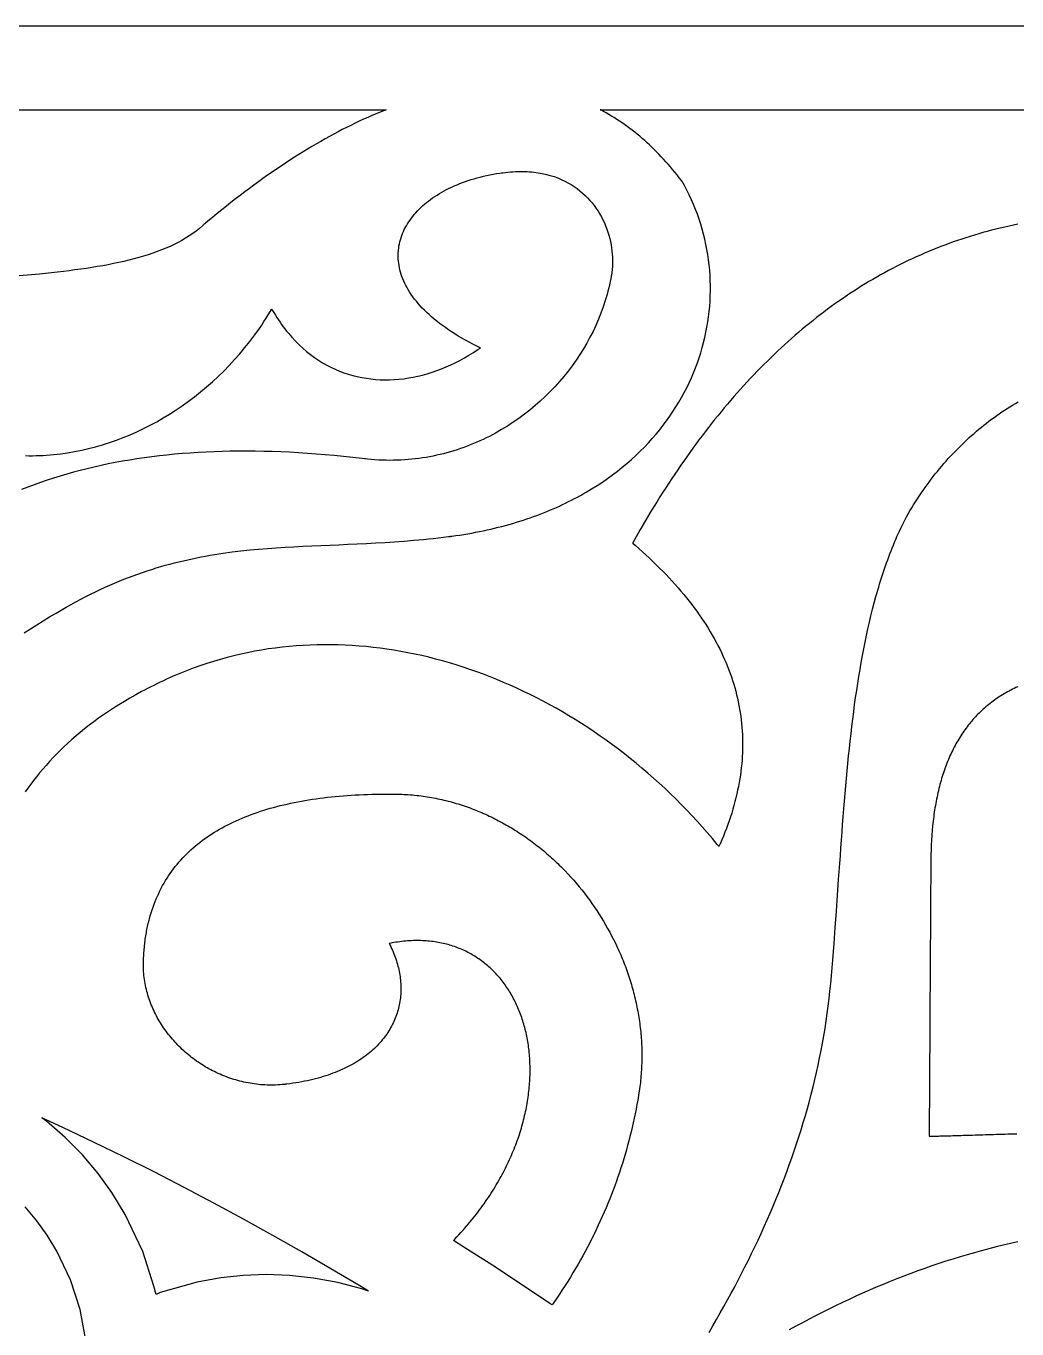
# Model space of a CAD drawing. Extents: x -275 to 275, y -935 to 935.
# Drawn here: x 39.3 to 98.5, y 742.1 to 820 of the extents above; entities that cross this region are included whole.
import ezdxf

# ---------------------------------------------------------------- set-up
doc = ezdxf.new("R2010")
doc.units = 0
doc.layers.add('LAYER_1', color=18, linetype='CONTINUOUS')
doc.layers.add('LAYER_2', color=4, linetype='CONTINUOUS')

msp = doc.modelspace()

# ---------------------------------------------------------------- linework, layer by layer
at = {"layer": 'LAYER_1'}
for points in [[(-60.812, 815), (60.812, 815)], [(60.812, 815), (60.71, 814.96), (60.463, 814.86), (60.215, 814.756), (59.966, 814.65), (59.716, 814.539), (59.465, 814.426), (59.213, 814.309), (58.96, 814.189), (58.707, 814.066), (58.452, 813.939), (58.197, 813.809), (57.941, 813.675), (57.683, 813.538), (57.425, 813.398), (57.167, 813.254), (56.907, 813.107), (56.646, 812.957), (56.385, 812.803), (56.123, 812.646), (55.86, 812.486), (55.596, 812.322), (55.331, 812.155), (55.066, 811.984), (54.8, 811.81), (54.533, 811.633), (54.265, 811.452), (53.996, 811.268), (53.727, 811.08), (53.456, 810.889), (53.185, 810.695), (52.914, 810.497), (52.641, 810.296), (52.368, 810.091), (52.094, 809.883), (51.819, 809.672), (51.543, 809.457), (51.267, 809.239), (50.99, 809.017), (50.712, 808.792), (50.434, 808.563), (50.154, 808.331), (50.015, 808.214), (49.994, 808.196), (49.972, 808.175), (49.928, 808.134), (49.838, 808.053), (49.652, 807.895), (49.458, 807.743), (49.257, 807.597), (49.049, 807.457), (48.833, 807.322), (48.61, 807.193), (48.381, 807.068), (48.144, 806.949), (47.901, 806.835), (47.651, 806.726), (47.395, 806.621), (47.133, 806.521), (46.865, 806.426), (46.591, 806.334), (46.311, 806.247), (46.026, 806.164), (45.735, 806.084), (45.439, 806.008), (45.138, 805.936), (44.832, 805.867), (44.52, 805.801), (44.205, 805.739), (43.884, 805.679), (43.56, 805.623), (43.231, 805.569), (42.898, 805.517), (42.56, 805.468), (42.22, 805.421), (41.875, 805.377), (41.527, 805.334), (41.176, 805.293), (40.821, 805.254), (40.463, 805.217), (40.103, 805.181), (39.373, 805.112), (38.634, 805.048)], [(39.191, 783.732), (39.56, 783.972), (39.934, 784.21), (40.313, 784.447), (40.697, 784.684), (41.087, 784.919), (41.387, 785.097), (41.685, 785.269), (41.982, 785.435), (42.277, 785.596), (42.57, 785.752), (42.862, 785.903), (43.152, 786.049), (43.441, 786.19), (43.728, 786.326), (44.014, 786.457), (44.298, 786.584), (44.581, 786.706), (44.863, 786.823), (45.143, 786.936), (45.423, 787.045), (45.701, 787.149), (45.978, 787.249), (46.254, 787.346), (46.529, 787.438), (46.803, 787.527), (47.075, 787.611), (47.348, 787.693), (47.619, 787.77), (47.889, 787.844), (48.159, 787.915), (48.428, 787.982), (48.696, 788.046), (48.964, 788.108), (49.23, 788.166), (49.497, 788.221), (49.763, 788.273), (50.028, 788.323), (50.293, 788.37), (50.558, 788.414), (50.822, 788.456), (51.086, 788.496), (51.613, 788.568), (52.14, 788.633), (52.666, 788.689), (53.192, 788.739), (53.719, 788.783), (54.246, 788.821), (54.774, 788.855), (55.304, 788.885), (55.835, 788.912), (56.369, 788.936), (56.905, 788.959), (57.444, 788.981), (57.985, 789.003), (58.531, 789.026), (59.08, 789.05), (59.633, 789.076), (60.191, 789.105), (60.753, 789.137), (61.321, 789.174), (61.895, 789.216), (62.474, 789.264), (62.766, 789.29), (63.059, 789.318), (63.354, 789.348), (63.651, 789.38), (63.95, 789.413), (64.25, 789.449), (64.552, 789.487), (64.628, 789.497), (64.647, 789.5), (64.652, 789.5), (64.658, 789.501), (64.674, 789.503), (64.735, 789.511), (64.978, 789.545), (65.219, 789.581), (65.458, 789.619), (65.695, 789.658), (65.93, 789.7), (66.163, 789.743), (66.395, 789.789), (66.624, 789.836), (66.851, 789.885), (67.077, 789.936), (67.3, 789.989), (67.522, 790.043), (67.741, 790.1), (67.959, 790.158), (68.174, 790.217), (68.388, 790.279), (68.6, 790.342), (68.81, 790.407), (69.017, 790.474), (69.223, 790.542), (69.427, 790.612), (69.629, 790.684), (69.829, 790.757), (70.027, 790.832), (70.224, 790.909), (70.418, 790.987), (70.61, 791.066), (70.801, 791.147), (70.989, 791.23), (71.176, 791.314), (71.36, 791.4), (71.543, 791.487), (71.724, 791.576), (71.902, 791.666), (72.079, 791.757), (72.254, 791.85), (72.427, 791.945), (72.598, 792.04), (72.767, 792.138), (72.934, 792.236), (73.1, 792.336), (73.425, 792.539), (73.742, 792.748), (74.051, 792.962), (74.353, 793.18), (74.647, 793.404), (74.933, 793.632), (75.212, 793.865), (75.483, 794.102), (75.746, 794.343), (76.002, 794.588), (76.25, 794.838), (76.491, 795.091), (76.723, 795.348), (76.949, 795.609), (77.166, 795.873), (77.376, 796.141), (77.579, 796.412), (77.774, 796.686), (77.961, 796.963), (78.141, 797.243), (78.313, 797.525), (78.477, 797.81), (78.634, 798.098), (78.784, 798.388), (78.926, 798.681), (79.06, 798.975), (79.187, 799.271), (79.306, 799.57), (79.418, 799.87), (79.522, 800.171), (79.619, 800.474), (79.709, 800.779), (79.79, 801.084), (79.865, 801.391), (79.932, 801.699), (79.991, 802.007), (80.043, 802.316), (80.088, 802.626), (80.125, 802.936), (80.154, 803.247), (80.176, 803.558), (80.191, 803.869), (80.199, 804.179), (80.199, 804.49), (80.191, 804.8), (80.176, 805.11), (80.154, 805.419), (80.124, 805.728), (80.087, 806.036), (80.043, 806.342), (79.991, 806.648), (79.932, 806.953), (79.865, 807.256), (79.792, 807.558), (79.71, 807.858), (79.622, 808.156), (79.526, 808.453), (79.423, 808.748), (79.313, 809.04), (79.195, 809.33), (79.07, 809.618), (78.937, 809.904), (78.798, 810.187), (78.651, 810.467), (78.575, 810.606), (78.555, 810.641), (78.551, 810.649), (78.549, 810.653), (78.548, 810.654), (78.544, 810.659), (78.528, 810.681), (78.464, 810.766), (78.335, 810.934), (78.205, 811.1), (78.073, 811.263), (77.941, 811.424), (77.808, 811.582), (77.673, 811.738), (77.538, 811.891), (77.401, 812.041), (77.263, 812.19), (77.125, 812.335), (76.985, 812.478), (76.844, 812.619), (76.701, 812.757), (76.558, 812.893), (76.414, 813.026), (76.269, 813.156), (76.122, 813.284), (75.975, 813.41), (75.826, 813.533), (75.677, 813.653), (75.526, 813.771), (75.375, 813.886), (75.222, 813.999), (75.068, 814.11), (74.914, 814.217), (74.758, 814.323), (74.601, 814.425), (74.443, 814.525), (74.284, 814.623), (74.125, 814.718), (73.964, 814.81), (73.802, 814.9), (73.639, 814.988), (73.615, 815)], [(73.615, 815), (140.069, 815)], [(39.262, 794.328), (39.471, 794.324), (39.681, 794.324), (39.89, 794.327), (40.1, 794.332), (40.31, 794.342), (40.52, 794.354), (40.73, 794.369), (40.94, 794.388), (41.15, 794.41), (41.36, 794.435), (41.78, 794.494), (42.2, 794.566), (42.619, 794.65), (43.037, 794.746), (43.453, 794.854), (43.868, 794.974), (44.282, 795.106), (44.693, 795.25), (45.102, 795.406), (45.508, 795.572), (45.912, 795.751), (46.312, 795.94), (46.709, 796.141), (47.102, 796.353), (47.492, 796.576), (47.877, 796.809), (48.257, 797.054), (48.633, 797.309), (49.004, 797.574), (49.369, 797.85), (49.729, 798.136), (50.083, 798.433), (50.431, 798.739), (50.772, 799.055), (51.107, 799.382), (51.435, 799.718), (51.755, 800.063), (52.069, 800.418), (52.374, 800.783), (52.671, 801.157), (52.96, 801.54), (53.241, 801.932), (53.378, 802.131), (53.512, 802.333), (53.645, 802.536), (53.775, 802.742), (53.903, 802.951), (53.966, 803.056), (53.981, 803.08), (53.992, 803.061), (54.014, 803.022), (54.104, 802.871), (54.194, 802.723), (54.287, 802.578), (54.38, 802.436), (54.476, 802.297), (54.572, 802.161), (54.671, 802.027), (54.77, 801.897), (54.871, 801.769), (54.973, 801.644), (55.077, 801.523), (55.182, 801.404), (55.395, 801.174), (55.614, 800.956), (55.837, 800.749), (56.065, 800.554), (56.298, 800.369), (56.534, 800.196), (56.775, 800.033), (57.019, 799.882), (57.267, 799.741), (57.519, 799.611), (57.774, 799.491), (58.031, 799.382), (58.292, 799.284), (58.556, 799.196), (58.822, 799.118), (59.091, 799.051), (59.361, 798.994), (59.634, 798.947), (59.908, 798.91), (60.185, 798.883), (60.462, 798.866), (60.741, 798.859), (61.021, 798.861), (61.302, 798.873), (61.583, 798.895), (61.865, 798.926), (62.148, 798.967), (62.43, 799.017), (62.713, 799.076), (62.995, 799.145), (63.277, 799.223), (63.559, 799.31), (63.839, 799.406), (64.119, 799.51), (64.397, 799.624), (64.674, 799.746), (64.95, 799.877), (65.224, 800.017), (65.496, 800.165), (65.766, 800.322), (66.034, 800.487), (66.3, 800.66), (66.431, 800.75), (66.448, 800.762), (66.45, 800.763), (66.447, 800.765), (66.439, 800.768), (66.424, 800.776), (66.363, 800.805), (66.243, 800.865), (66.007, 800.984), (65.778, 801.105), (65.555, 801.226), (65.339, 801.349), (65.13, 801.472), (64.926, 801.597), (64.73, 801.722), (64.539, 801.849), (64.355, 801.976), (64.177, 802.104), (64.006, 802.232), (63.84, 802.362), (63.681, 802.492), (63.528, 802.622), (63.38, 802.753), (63.239, 802.885), (63.104, 803.017), (62.975, 803.149), (62.851, 803.282), (62.734, 803.415), (62.622, 803.549), (62.516, 803.683), (62.416, 803.817), (62.321, 803.951), (62.232, 804.085), (62.149, 804.219), (62.071, 804.354), (61.998, 804.488), (61.931, 804.622), (61.87, 804.756), (61.814, 804.89), (61.763, 805.024), (61.717, 805.158), (61.677, 805.291), (61.642, 805.424), (61.611, 805.557), (61.587, 805.689), (61.567, 805.821), (61.552, 805.952), (61.542, 806.083), (61.537, 806.213), (61.537, 806.342), (61.542, 806.471), (61.551, 806.599), (61.566, 806.727), (61.585, 806.854), (61.609, 806.979), (61.637, 807.104), (61.67, 807.228), (61.707, 807.351), (61.749, 807.473), (61.796, 807.594), (61.847, 807.714), (61.902, 807.833), (61.962, 807.95), (62.026, 808.067), (62.094, 808.182), (62.166, 808.295), (62.243, 808.408), (62.323, 808.519), (62.408, 808.628), (62.497, 808.736), (62.589, 808.843), (62.686, 808.947), (62.787, 809.051), (62.891, 809.152), (62.999, 809.252), (63.111, 809.35), (63.227, 809.447), (63.346, 809.541), (63.47, 809.634), (63.596, 809.725), (63.726, 809.813), (63.86, 809.9), (63.997, 809.985), (64.138, 810.067), (64.282, 810.148), (64.429, 810.226), (64.58, 810.302), (64.734, 810.376), (64.891, 810.447), (65.052, 810.516), (65.215, 810.583), (65.381, 810.647), (65.551, 810.709), (65.724, 810.768), (65.899, 810.824), (66.078, 810.878), (66.259, 810.93), (66.443, 810.978), (66.63, 811.024), (66.82, 811.067), (67.012, 811.108), (67.207, 811.145), (67.405, 811.179), (67.605, 811.211), (67.706, 811.225), (67.731, 811.229), (67.753, 811.232), (67.792, 811.237), (67.946, 811.256), (68.098, 811.272), (68.249, 811.285), (68.397, 811.296), (68.544, 811.303), (68.688, 811.308), (68.831, 811.31), (68.971, 811.309), (69.11, 811.306), (69.247, 811.3), (69.382, 811.291), (69.515, 811.28), (69.646, 811.266), (69.902, 811.232), (70.151, 811.188), (70.392, 811.134), (70.626, 811.072), (70.853, 811.001), (71.071, 810.921), (71.283, 810.834), (71.487, 810.738), (71.684, 810.636), (71.873, 810.526), (72.055, 810.41), (72.23, 810.286), (72.397, 810.157), (72.558, 810.022), (72.711, 809.881), (72.857, 809.735), (72.997, 809.584), (73.129, 809.429), (73.254, 809.269), (73.372, 809.105), (73.483, 808.937), (73.587, 808.766), (73.685, 808.591), (73.775, 808.414), (73.859, 808.234), (73.936, 808.052), (74.006, 807.869), (74.07, 807.683), (74.127, 807.496), (74.177, 807.309), (74.221, 807.12), (74.258, 806.932), (74.289, 806.743), (74.313, 806.554), (74.331, 806.366), (74.342, 806.179), (74.347, 805.993), (74.345, 805.809), (74.337, 805.626), (74.323, 805.445), (74.303, 805.267), (74.277, 805.092), (74.275, 805.081), (74.274, 805.075), (74.272, 805.064), (74.263, 805.016), (74.245, 804.919), (74.208, 804.728), (74.167, 804.536), (74.122, 804.346), (74.075, 804.155), (74.024, 803.966), (73.971, 803.777), (73.914, 803.589), (73.791, 803.214), (73.656, 802.843), (73.51, 802.476), (73.351, 802.112), (73.181, 801.752), (73, 801.397), (72.808, 801.046), (72.605, 800.701), (72.392, 800.361), (72.168, 800.026), (71.934, 799.697), (71.69, 799.374), (71.437, 799.058), (71.174, 798.749), (70.901, 798.447), (70.62, 798.152), (70.33, 797.864), (70.031, 797.585), (69.723, 797.314), (69.408, 797.052), (69.084, 796.798), (68.753, 796.554), (68.414, 796.319), (68.067, 796.093), (67.714, 795.878), (67.353, 795.673), (67.17, 795.575), (66.986, 795.479), (66.8, 795.386), (66.612, 795.296), (66.423, 795.209), (66.232, 795.124), (66.04, 795.042), (65.846, 794.964), (65.651, 794.888), (65.455, 794.815), (65.256, 794.745), (65.057, 794.679), (64.856, 794.615), (64.654, 794.555), (64.451, 794.497), (64.246, 794.443), (64.04, 794.393), (63.833, 794.345), (63.624, 794.301), (63.415, 794.26), (63.204, 794.223), (62.992, 794.189), (62.779, 794.158), (62.565, 794.132), (62.35, 794.108), (62.134, 794.088), (61.917, 794.072), (61.699, 794.06), (61.48, 794.051), (61.26, 794.046), (61.04, 794.045), (60.818, 794.047), (60.596, 794.054), (60.373, 794.064), (60.149, 794.078), (59.924, 794.096), (59.699, 794.119), (59.586, 794.131), (59.558, 794.135), (59.543, 794.136), (59.535, 794.137), (59.517, 794.139), (59.377, 794.156), (58.82, 794.219), (58.267, 794.278), (57.719, 794.331), (57.176, 794.38), (56.637, 794.423), (56.104, 794.462), (55.574, 794.495), (55.05, 794.524), (54.53, 794.548), (54.014, 794.566), (53.503, 794.58), (52.997, 794.589), (52.495, 794.593), (51.997, 794.592), (51.504, 794.586), (51.016, 794.575), (50.531, 794.56), (50.052, 794.539), (49.576, 794.514), (49.105, 794.483), (48.638, 794.448), (48.175, 794.408), (47.717, 794.363), (47.263, 794.313), (46.813, 794.258), (46.367, 794.198), (45.925, 794.134), (45.488, 794.064), (45.054, 793.99), (44.625, 793.911), (44.199, 793.827), (43.778, 793.738), (43.361, 793.644), (42.947, 793.546), (42.538, 793.443), (42.132, 793.334), (41.731, 793.221), (41.333, 793.103), (40.939, 792.981), (40.549, 792.853), (40.163, 792.721), (39.78, 792.584), (39.402, 792.442), (39.027, 792.295)], [(98.575, 808.15), (98.311, 808.097), (98.047, 808.041), (97.785, 807.982), (97.524, 807.922), (97.264, 807.858), (97.005, 807.793), (96.746, 807.725), (96.489, 807.654), (96.233, 807.582), (95.977, 807.507), (95.723, 807.429), (95.47, 807.349), (95.217, 807.267), (94.966, 807.182), (94.715, 807.095), (94.466, 807.006), (94.217, 806.914), (93.97, 806.82), (93.723, 806.723), (93.477, 806.625), (93.232, 806.523), (92.989, 806.42), (92.746, 806.314), (92.504, 806.206), (92.263, 806.095), (92.023, 805.982), (91.784, 805.867), (91.546, 805.749), (91.309, 805.629), (91.073, 805.507), (90.837, 805.382), (90.603, 805.256), (90.37, 805.126), (90.138, 804.995), (89.906, 804.861), (89.676, 804.725), (89.446, 804.586), (89.217, 804.445), (88.99, 804.302), (88.763, 804.157), (88.537, 804.009), (88.312, 803.859), (88.089, 803.706), (87.866, 803.552), (87.643, 803.395), (87.422, 803.236), (87.202, 803.074), (86.983, 802.91), (86.765, 802.744), (86.547, 802.576), (86.331, 802.405), (86.115, 802.232), (85.901, 802.057), (85.687, 801.88), (85.474, 801.7), (85.262, 801.518), (85.051, 801.334), (84.841, 801.147), (84.632, 800.958), (84.424, 800.767), (84.217, 800.574), (84.01, 800.379), (83.805, 800.181), (83.601, 799.981), (83.397, 799.779), (83.194, 799.574), (82.992, 799.367), (82.792, 799.158), (82.592, 798.947), (82.393, 798.734), (82.194, 798.518), (81.997, 798.3), (81.801, 798.08), (81.605, 797.858), (81.411, 797.633), (81.217, 797.406), (81.025, 797.178), (80.833, 796.946), (80.642, 796.713), (80.452, 796.477), (80.263, 796.24), (80.074, 796), (79.887, 795.758), (79.701, 795.513), (79.515, 795.267), (79.33, 795.018), (79.146, 794.767), (78.964, 794.514), (78.782, 794.259), (78.6, 794.001), (78.42, 793.741), (78.241, 793.48), (78.062, 793.216), (77.885, 792.95), (77.708, 792.681), (77.532, 792.411), (77.357, 792.138), (77.183, 791.863), (77.01, 791.586), (76.666, 791.026), (76.326, 790.457), (75.989, 789.88), (75.656, 789.294), (75.573, 789.146), (75.552, 789.109), (75.547, 789.1), (75.546, 789.096), (75.548, 789.095), (75.555, 789.089), (75.583, 789.065), (75.695, 788.968), (75.916, 788.776), (76.133, 788.582), (76.347, 788.389), (76.556, 788.195), (76.762, 788), (76.964, 787.805), (77.162, 787.609), (77.356, 787.413), (77.546, 787.217), (77.733, 787.02), (77.915, 786.822), (78.094, 786.624), (78.268, 786.426), (78.439, 786.227), (78.606, 786.027), (78.769, 785.827), (78.929, 785.627), (79.084, 785.426), (79.235, 785.225), (79.383, 785.023), (79.527, 784.821), (79.667, 784.618), (79.803, 784.415), (79.935, 784.211), (80.063, 784.007), (80.187, 783.803), (80.308, 783.598), (80.425, 783.392), (80.537, 783.186), (80.646, 782.979), (80.751, 782.772), (80.852, 782.565), (80.95, 782.357), (81.043, 782.149), (81.133, 781.94), (81.218, 781.73), (81.3, 781.521), (81.378, 781.31), (81.452, 781.1), (81.522, 780.888), (81.588, 780.677), (81.651, 780.464), (81.709, 780.252), (81.764, 780.039), (81.815, 779.825), (81.862, 779.611), (81.905, 779.396), (81.944, 779.181), (81.979, 778.966), (82.011, 778.75), (82.038, 778.533), (82.062, 778.316), (82.082, 778.099), (82.098, 777.881), (82.11, 777.663), (82.118, 777.444), (82.122, 777.224), (82.123, 777.005), (82.12, 776.784), (82.112, 776.564), (82.101, 776.342), (82.086, 776.121), (82.067, 775.899), (82.044, 775.676), (82.018, 775.453), (81.987, 775.229), (81.953, 775.005), (81.915, 774.781), (81.872, 774.556), (81.826, 774.33), (81.777, 774.104), (81.723, 773.878), (81.665, 773.651), (81.604, 773.423), (81.538, 773.195), (81.469, 772.967), (81.396, 772.738), (81.319, 772.509), (81.238, 772.279), (81.153, 772.049), (81.065, 771.818), (80.972, 771.587), (80.876, 771.355), (80.776, 771.123), (80.724, 771.007), (80.711, 770.978), (80.708, 770.971), (80.707, 770.969), (80.705, 770.97), (80.701, 770.976), (80.682, 770.998), (80.609, 771.088), (80.313, 771.444), (80.012, 771.795), (79.707, 772.142), (79.399, 772.485), (79.086, 772.823), (78.77, 773.156), (78.45, 773.485), (78.126, 773.809), (77.798, 774.128), (77.467, 774.442), (77.132, 774.752), (76.794, 775.056), (76.453, 775.356), (76.108, 775.65), (75.76, 775.94), (75.409, 776.225), (75.055, 776.504), (74.698, 776.778), (74.338, 777.047), (73.975, 777.311), (73.609, 777.569), (73.241, 777.822), (72.87, 778.07), (72.496, 778.312), (72.12, 778.549), (71.742, 778.78), (71.361, 779.005), (70.978, 779.225), (70.592, 779.44), (70.205, 779.648), (69.815, 779.851), (69.424, 780.048), (69.03, 780.239), (68.635, 780.424), (68.238, 780.603), (67.839, 780.776), (67.438, 780.944), (67.036, 781.105), (66.633, 781.26), (66.228, 781.408), (65.822, 781.551), (65.414, 781.687), (65.005, 781.817), (64.595, 781.941), (64.184, 782.058), (63.772, 782.169), (63.36, 782.273), (62.946, 782.371), (62.531, 782.462), (62.116, 782.546), (61.7, 782.624), (61.284, 782.695), (60.867, 782.759), (60.45, 782.816), (60.032, 782.867), (59.614, 782.911), (59.196, 782.947), (58.778, 782.977), (58.36, 783), (57.941, 783.015), (57.523, 783.024), (57.105, 783.025), (56.687, 783.019), (56.27, 783.005), (55.853, 782.985), (55.436, 782.957), (55.02, 782.921), (54.604, 782.878), (54.189, 782.828), (53.775, 782.77), (53.362, 782.705), (52.949, 782.631), (52.538, 782.55), (52.127, 782.462), (51.718, 782.365), (51.309, 782.261), (50.902, 782.149), (50.496, 782.029), (50.092, 781.901), (49.689, 781.765), (49.288, 781.621), (48.888, 781.469), (48.49, 781.309), (48.093, 781.14), (47.699, 780.963), (47.503, 780.873), (47.31, 780.781), (47.119, 780.689), (46.931, 780.596), (46.744, 780.503), (46.561, 780.409), (46.379, 780.315), (46.2, 780.22), (45.848, 780.028), (45.505, 779.834), (45.172, 779.637), (44.846, 779.439), (44.529, 779.239), (44.221, 779.036), (43.921, 778.832), (43.628, 778.626), (43.344, 778.418), (43.067, 778.208), (42.798, 777.997), (42.537, 777.785), (42.282, 777.571), (42.035, 777.355), (41.795, 777.138), (41.562, 776.92), (41.335, 776.701), (41.115, 776.48), (40.901, 776.259), (40.694, 776.036), (40.493, 775.813), (40.297, 775.589), (40.108, 775.364), (39.924, 775.138), (39.746, 774.912), (39.573, 774.685), (39.405, 774.458), (39.242, 774.231)], [(80.114, 741.928), (80.341, 742.315), (80.566, 742.702), (80.788, 743.091), (81.008, 743.481), (81.224, 743.872), (81.438, 744.264), (81.649, 744.657), (81.858, 745.051), (82.063, 745.447), (82.265, 745.844), (82.465, 746.241), (82.661, 746.641), (82.854, 747.041), (83.044, 747.443), (83.231, 747.845), (83.415, 748.249), (83.595, 748.655), (83.772, 749.061), (83.946, 749.469), (84.116, 749.878), (84.283, 750.288), (84.446, 750.7), (84.605, 751.113), (84.761, 751.527), (84.914, 751.943), (85.062, 752.359), (85.207, 752.778), (85.348, 753.197), (85.485, 753.618), (85.618, 754.04), (85.748, 754.463), (85.873, 754.888), (85.994, 755.314), (86.111, 755.742), (86.224, 756.171), (86.333, 756.601), (86.438, 757.033), (86.538, 757.466), (86.634, 757.901), (86.726, 758.337), (86.813, 758.774), (86.896, 759.213), (86.974, 759.653), (87.047, 760.095), (87.116, 760.538), (87.181, 760.983), (87.24, 761.429), (87.295, 761.877), (87.345, 762.326), (87.391, 762.776), (87.431, 763.228), (87.51, 764.199), (87.585, 765.166), (87.657, 766.131), (87.727, 767.091), (87.795, 768.048), (87.862, 768.999), (87.895, 769.473), (87.929, 769.946), (87.963, 770.417), (87.997, 770.886), (88.031, 771.354), (88.066, 771.821), (88.101, 772.285), (88.137, 772.748), (88.174, 773.21), (88.211, 773.669), (88.25, 774.126), (88.289, 774.582), (88.33, 775.035), (88.372, 775.486), (88.415, 775.936), (88.46, 776.383), (88.506, 776.827), (88.554, 777.27), (88.603, 777.709), (88.654, 778.147), (88.707, 778.582), (88.762, 779.014), (88.819, 779.444), (88.879, 779.871), (88.94, 780.295), (89.004, 780.716), (89.071, 781.135), (89.14, 781.55), (89.211, 781.963), (89.286, 782.372), (89.363, 782.778), (89.443, 783.181), (89.526, 783.581), (89.613, 783.978), (89.702, 784.371), (89.795, 784.76), (89.891, 785.146), (89.991, 785.529), (90.094, 785.908), (90.147, 786.096), (90.201, 786.283), (90.256, 786.47), (90.312, 786.655), (90.369, 786.839), (90.427, 787.023), (90.486, 787.205), (90.546, 787.386), (90.607, 787.567), (90.669, 787.746), (90.732, 787.925), (90.796, 788.102), (90.861, 788.279), (90.927, 788.454), (90.994, 788.628), (91.063, 788.802), (91.132, 788.974), (91.203, 789.145), (91.275, 789.316), (91.348, 789.485), (91.422, 789.653), (91.497, 789.82), (91.574, 789.986), (91.651, 790.15), (91.73, 790.314), (91.81, 790.477), (91.914, 790.661), (92.019, 790.844), (92.125, 791.026), (92.233, 791.206), (92.342, 791.384), (92.453, 791.56), (92.566, 791.735), (92.679, 791.908), (92.795, 792.079), (92.911, 792.249), (93.029, 792.416), (93.148, 792.583), (93.269, 792.747), (93.391, 792.91), (93.515, 793.07), (93.64, 793.23), (93.766, 793.387), (93.893, 793.542), (94.022, 793.696), (94.152, 793.848), (94.283, 793.998), (94.415, 794.147), (94.549, 794.293), (94.684, 794.438), (94.82, 794.581), (94.958, 794.722), (95.096, 794.861), (95.236, 794.999), (95.377, 795.134), (95.519, 795.268), (95.663, 795.4), (95.807, 795.53), (95.953, 795.657), (96.099, 795.784), (96.247, 795.908), (96.396, 796.03), (96.546, 796.15), (96.696, 796.269), (96.848, 796.385), (97.001, 796.5), (97.155, 796.612), (97.31, 796.723), (97.466, 796.831), (97.623, 796.938), (97.781, 797.043), (97.94, 797.145), (98.1, 797.246), (98.261, 797.345), (98.423, 797.441), (98.585, 797.536)], [(98.568, 780.513), (98.462, 780.464), (98.356, 780.414), (98.252, 780.362), (98.15, 780.31), (98.048, 780.256), (97.948, 780.201), (97.849, 780.145), (97.751, 780.088), (97.654, 780.03), (97.558, 779.97), (97.464, 779.91), (97.37, 779.848), (97.278, 779.785), (97.187, 779.721), (97.098, 779.656), (97.009, 779.59), (96.922, 779.522), (96.835, 779.454), (96.75, 779.384), (96.666, 779.314), (96.583, 779.242), (96.501, 779.169), (96.421, 779.095), (96.341, 779.02), (96.263, 778.943), (96.186, 778.866), (96.11, 778.787), (96.035, 778.708), (95.961, 778.627), (95.888, 778.546), (95.816, 778.463), (95.746, 778.379), (95.676, 778.294), (95.608, 778.208), (95.541, 778.121), (95.475, 778.033), (95.41, 777.944), (95.346, 777.853), (95.283, 777.762), (95.221, 777.67), (95.16, 777.576), (95.101, 777.482), (95.042, 777.386), (94.985, 777.29), (94.928, 777.192), (94.873, 777.094), (94.819, 776.994), (94.765, 776.893), (94.713, 776.792), (94.662, 776.689), (94.612, 776.585), (94.563, 776.48), (94.515, 776.375), (94.468, 776.268), (94.422, 776.16), (94.377, 776.051), (94.333, 775.942), (94.29, 775.831), (94.248, 775.719), (94.208, 775.606), (94.168, 775.493), (94.129, 775.378), (94.091, 775.262), (94.054, 775.146), (94.019, 775.028), (93.984, 774.909), (93.95, 774.79), (93.917, 774.669), (93.886, 774.548), (93.855, 774.425), (93.825, 774.302), (93.796, 774.177), (93.768, 774.052), (93.741, 773.926), (93.715, 773.798), (93.69, 773.67), (93.666, 773.541), (93.643, 773.411), (93.621, 773.28), (93.6, 773.148), (93.58, 773.015), (93.561, 772.882), (93.543, 772.747), (93.525, 772.611), (93.509, 772.475), (93.493, 772.337), (93.479, 772.199), (93.452, 771.92), (93.43, 771.637), (93.411, 771.35), (93.396, 771.06), (93.384, 770.767), (93.376, 770.47), (93.371, 770.169), (93.371, 770.169), (93.371, 770.166), (93.371, 770.163), (93.371, 770.157), (93.371, 770.151), (93.371, 770.143), (93.371, 770.133), (93.371, 770.122), (93.371, 770.11), (93.371, 770.096), (93.371, 770.08), (93.371, 770.064), (93.371, 770.046), (93.371, 770.026), (93.37, 770.006), (93.37, 769.984), (93.37, 769.96), (93.37, 769.936), (93.37, 769.883), (93.369, 769.824), (93.369, 769.761), (93.369, 769.693), (93.368, 769.62), (93.368, 769.542), (93.367, 769.459), (93.367, 769.372), (93.366, 769.281), (93.366, 769.185), (93.365, 769.085), (93.364, 768.981), (93.364, 768.873), (93.363, 768.761), (93.362, 768.644), (93.362, 768.525), (93.361, 768.401), (93.36, 768.274), (93.359, 768.143), (93.358, 768.009), (93.358, 767.872), (93.357, 767.731), (93.356, 767.587), (93.355, 767.441), (93.354, 767.291), (93.353, 767.139), (93.352, 766.983), (93.351, 766.825), (93.35, 766.665), (93.349, 766.502), (93.348, 766.337), (93.347, 766.169), (93.346, 766), (93.345, 765.828), (93.344, 765.654), (93.343, 765.478), (93.342, 765.301), (93.341, 765.122), (93.34, 764.941), (93.339, 764.759), (93.338, 764.575), (93.336, 764.204), (93.333, 763.828), (93.331, 763.448), (93.329, 763.066), (93.326, 762.681), (93.322, 761.907), (93.317, 761.134), (93.315, 760.749), (93.313, 760.366), (93.31, 759.987), (93.308, 759.611), (93.306, 759.24), (93.305, 759.056), (93.304, 758.874), (93.303, 758.693), (93.301, 758.514), (93.3, 758.336), (93.299, 758.161), (93.298, 757.987), (93.297, 757.815), (93.296, 757.645), (93.295, 757.478), (93.294, 757.313), (93.293, 757.15), (93.292, 756.989), (93.291, 756.831), (93.29, 756.676), (93.29, 756.524), (93.289, 756.374), (93.288, 756.227), (93.287, 756.083), (93.286, 755.943), (93.285, 755.806), (93.284, 755.671), (93.284, 755.541), (93.283, 755.414), (93.282, 755.29), (93.281, 755.17), (93.281, 755.054), (93.28, 754.942), (93.279, 754.834), (93.279, 754.729), (93.278, 754.629), (93.278, 754.534), (93.277, 754.442), (93.277, 754.355), (93.276, 754.273), (93.276, 754.195), (93.275, 754.122), (93.275, 754.054), (93.274, 753.99), (93.274, 753.932), (93.274, 753.879), (93.274, 753.854), (93.273, 753.831), (93.273, 753.809), (93.273, 753.788), (93.273, 753.769), (93.273, 753.751), (93.273, 753.734), (93.273, 753.719), (93.273, 753.705), (93.273, 753.693), (93.272, 753.682), (93.272, 753.672), (93.272, 753.664), (93.272, 753.657), (93.272, 753.652), (93.272, 753.648), (93.272, 753.646), (93.272, 753.645), (93.273, 753.645), (93.275, 753.645), (93.279, 753.646), (93.284, 753.646), (93.291, 753.646), (93.299, 753.646), (93.309, 753.646), (93.32, 753.647), (93.332, 753.647), (93.346, 753.647), (93.362, 753.648), (93.378, 753.648), (93.396, 753.649), (93.416, 753.65), (93.436, 753.65), (93.459, 753.651), (93.482, 753.651), (93.507, 753.652), (93.56, 753.654), (93.619, 753.655), (93.682, 753.657), (93.751, 753.659), (93.824, 753.661), (93.902, 753.664), (93.985, 753.666), (94.073, 753.669), (94.164, 753.671), (94.26, 753.674), (94.361, 753.677), (94.465, 753.68), (94.574, 753.683), (94.687, 753.687), (94.803, 753.69), (94.924, 753.694), (95.048, 753.697), (95.176, 753.701), (95.307, 753.705), (95.441, 753.709), (95.579, 753.713), (95.72, 753.717), (95.865, 753.721), (96.012, 753.726), (96.162, 753.73), (96.315, 753.734), (96.471, 753.739), (96.63, 753.744), (96.791, 753.748), (96.955, 753.753), (97.12, 753.758), (97.289, 753.763), (97.459, 753.768), (97.632, 753.773), (97.806, 753.778), (97.982, 753.783), (98.161, 753.788), (98.34, 753.794), (98.522, 753.799)], [(59.764, 744.381), (59.362, 744.52), (57.921, 744.901), (56.48, 745.17), (55.05, 745.327), (53.643, 745.376), (52.271, 745.324), (50.944, 745.179), (49.529, 744.925), (47.318, 744.304), (47.066, 744.2), (46.939, 744.687), (46.275, 746.764), (45.225, 748.978), (44.421, 750.285), (43.596, 751.428), (42.665, 752.528), (41.634, 753.574), (40.508, 754.553), (40.233, 754.758)], [(59.764, 744.381), (59.239, 744.701), (57.519, 745.725), (55.786, 746.733), (54.042, 747.723), (52.285, 748.697), (50.517, 749.653), (48.737, 750.592), (46.945, 751.513), (45.142, 752.417), (43.327, 753.303), (41.502, 754.171), (40.233, 754.758)], [(98.574, 747.337), (98.137, 747.24), (97.701, 747.139), (97.267, 747.033), (96.835, 746.923), (96.404, 746.809), (95.974, 746.69), (95.546, 746.568), (95.119, 746.441), (94.694, 746.31), (94.27, 746.176), (93.848, 746.037), (93.427, 745.895), (93.008, 745.748), (92.59, 745.598), (92.174, 745.444), (91.759, 745.286), (91.345, 745.125), (90.933, 744.96), (90.522, 744.792), (90.112, 744.619), (89.704, 744.444), (89.297, 744.265), (88.892, 744.083), (88.488, 743.897), (88.085, 743.708), (87.684, 743.516), (87.284, 743.32), (86.885, 743.122), (86.487, 742.92), (86.091, 742.715), (85.696, 742.507), (85.303, 742.297), (84.91, 742.083)]]:
    msp.add_lwpolyline(points, dxfattribs=at)
msp.add_lwpolyline([(61.232, 774.099), (61.362, 774.098), (61.492, 774.096), (61.621, 774.092), (61.75, 774.088), (61.879, 774.082), (62.008, 774.074), (62.137, 774.066), (62.265, 774.056), (62.392, 774.045), (62.52, 774.033), (62.647, 774.02), (62.774, 774.005), (62.901, 773.989), (63.027, 773.972), (63.153, 773.954), (63.278, 773.935), (63.404, 773.914), (63.528, 773.893), (63.653, 773.87), (63.777, 773.846), (63.901, 773.82), (64.025, 773.794), (64.148, 773.767), (64.271, 773.738), (64.393, 773.708), (64.515, 773.678), (64.637, 773.646), (64.758, 773.613), (64.879, 773.579), (64.999, 773.543), (65.12, 773.507), (65.239, 773.47), (65.359, 773.431), (65.477, 773.392), (65.596, 773.351), (65.714, 773.31), (65.832, 773.267), (65.949, 773.223), (66.065, 773.179), (66.182, 773.133), (66.298, 773.086), (66.413, 773.038), (66.528, 772.989), (66.643, 772.94), (66.757, 772.889), (66.87, 772.837), (66.983, 772.784), (67.096, 772.731), (67.208, 772.676), (67.32, 772.62), (67.431, 772.564), (67.542, 772.506), (67.652, 772.448), (67.762, 772.388), (67.871, 772.328), (67.98, 772.267), (68.088, 772.204), (68.196, 772.141), (68.303, 772.077), (68.409, 772.012), (68.516, 771.947), (68.621, 771.88), (68.726, 771.812), (68.831, 771.744), (68.935, 771.675), (69.038, 771.605), (69.141, 771.534), (69.243, 771.462), (69.345, 771.389), (69.446, 771.316), (69.546, 771.241), (69.646, 771.166), (69.746, 771.09), (69.844, 771.013), (69.943, 770.936), (70.04, 770.857), (70.137, 770.778), (70.234, 770.698), (70.329, 770.618), (70.424, 770.536), (70.519, 770.454), (70.613, 770.371), (70.706, 770.287), (70.799, 770.203), (70.891, 770.118), (70.982, 770.032), (71.073, 769.945), (71.163, 769.858), (71.252, 769.77), (71.341, 769.681), (71.516, 769.502), (71.689, 769.319), (71.859, 769.134), (72.026, 768.947), (72.191, 768.757), (72.352, 768.564), (72.511, 768.369), (72.667, 768.171), (72.82, 767.971), (72.969, 767.769), (73.116, 767.565), (73.26, 767.358), (73.401, 767.149), (73.538, 766.938), (73.673, 766.725), (73.804, 766.51), (73.932, 766.293), (74.056, 766.074), (74.178, 765.854), (74.296, 765.631), (74.41, 765.407), (74.521, 765.181), (74.629, 764.954), (74.733, 764.724), (74.834, 764.494), (74.883, 764.378), (74.931, 764.262), (74.978, 764.145), (75.025, 764.028), (75.07, 763.911), (75.115, 763.793), (75.158, 763.675), (75.201, 763.557), (75.243, 763.438), (75.283, 763.319), (75.323, 763.2), (75.362, 763.081), (75.4, 762.961), (75.437, 762.841), (75.473, 762.72), (75.509, 762.6), (75.543, 762.479), (75.576, 762.358), (75.608, 762.236), (75.639, 762.115), (75.67, 761.993), (75.699, 761.87), (75.727, 761.748), (75.754, 761.625), (75.781, 761.503), (75.806, 761.38), (75.83, 761.256), (75.854, 761.133), (75.876, 761.009), (75.897, 760.886), (75.917, 760.762), (75.937, 760.638), (75.955, 760.513), (75.972, 760.389), (75.988, 760.264), (76.003, 760.139), (76.017, 760.015), (76.03, 759.89), (76.042, 759.764), (76.052, 759.639), (76.062, 759.514), (76.071, 759.388), (76.078, 759.263), (76.085, 759.137), (76.09, 759.011), (76.095, 758.886), (76.098, 758.76), (76.1, 758.634), (76.101, 758.508), (76.101, 758.382), (76.1, 758.256), (76.097, 758.13), (76.094, 758.003), (76.089, 757.877), (76.083, 757.751), (76.077, 757.625), (76.069, 757.499), (76.059, 757.372), (76.049, 757.246), (76.038, 757.12), (76.025, 756.994), (76.011, 756.868), (75.996, 756.741), (75.98, 756.615), (75.963, 756.489), (75.954, 756.426), (75.951, 756.41), (75.949, 756.393), (75.943, 756.359), (75.899, 756.084), (75.853, 755.811), (75.804, 755.537), (75.752, 755.264), (75.698, 754.992), (75.641, 754.72), (75.582, 754.448), (75.52, 754.177), (75.456, 753.906), (75.389, 753.636), (75.32, 753.366), (75.248, 753.096), (75.173, 752.827), (75.096, 752.559), (75.016, 752.291), (74.934, 752.023), (74.849, 751.756), (74.761, 751.489), (74.67, 751.223), (74.577, 750.957), (74.482, 750.692), (74.383, 750.427), (74.282, 750.163), (74.178, 749.899), (74.071, 749.635), (73.962, 749.372), (73.85, 749.11), (73.735, 748.848), (73.617, 748.586), (73.497, 748.325), (73.373, 748.064), (73.247, 747.804), (73.118, 747.545), (72.987, 747.286), (72.852, 747.027), (72.715, 746.769), (72.574, 746.511), (72.431, 746.254), (72.285, 745.997), (72.136, 745.741), (71.984, 745.485), (71.829, 745.23), (71.671, 744.976), (71.511, 744.721), (71.347, 744.468), (71.18, 744.215), (71.011, 743.962), (70.838, 743.71), (70.74, 743.569), (70.604, 743.661), (68.901, 744.798), (67.185, 745.918), (65.456, 747.021), (64.833, 747.41), (64.926, 747.507), (65.044, 747.632), (65.161, 747.759), (65.278, 747.887), (65.395, 748.017), (65.453, 748.083), (65.467, 748.099), (65.481, 748.114), (65.507, 748.144), (65.613, 748.266), (65.716, 748.387), (65.819, 748.509), (65.92, 748.631), (66.019, 748.754), (66.116, 748.877), (66.213, 749), (66.307, 749.123), (66.4, 749.247), (66.492, 749.37), (66.582, 749.494), (66.671, 749.618), (66.758, 749.743), (66.844, 749.867), (66.928, 749.992), (67.011, 750.117), (67.092, 750.242), (67.171, 750.367), (67.25, 750.492), (67.326, 750.617), (67.402, 750.743), (67.476, 750.868), (67.548, 750.994), (67.619, 751.12), (67.689, 751.246), (67.757, 751.371), (67.823, 751.497), (67.889, 751.623), (67.952, 751.749), (68.015, 751.875), (68.076, 752.001), (68.135, 752.127), (68.193, 752.253), (68.25, 752.379), (68.305, 752.505), (68.359, 752.631), (68.412, 752.757), (68.463, 752.883), (68.513, 753.009), (68.561, 753.134), (68.608, 753.26), (68.654, 753.385), (68.698, 753.511), (68.741, 753.636), (68.782, 753.761), (68.823, 753.886), (68.862, 754.011), (68.899, 754.135), (68.935, 754.26), (68.97, 754.384), (69.003, 754.508), (69.036, 754.632), (69.066, 754.756), (69.096, 754.88), (69.124, 755.003), (69.151, 755.126), (69.177, 755.249), (69.201, 755.371), (69.224, 755.493), (69.246, 755.615), (69.266, 755.737), (69.285, 755.858), (69.303, 755.979), (69.32, 756.1), (69.335, 756.221), (69.349, 756.341), (69.362, 756.46), (69.373, 756.58), (69.383, 756.699), (69.392, 756.817), (69.4, 756.936), (69.407, 757.053), (69.412, 757.171), (69.416, 757.288), (69.419, 757.404), (69.42, 757.52), (69.421, 757.636), (69.42, 757.751), (69.418, 757.866), (69.414, 757.98), (69.41, 758.094), (69.404, 758.207), (69.397, 758.32), (69.389, 758.432), (69.38, 758.544), (69.37, 758.655), (69.358, 758.766), (69.345, 758.876), (69.331, 758.985), (69.316, 759.094), (69.3, 759.203), (69.282, 759.31), (69.264, 759.418), (69.244, 759.524), (69.223, 759.63), (69.201, 759.735), (69.178, 759.84), (69.154, 759.944), (69.128, 760.047), (69.102, 760.149), (69.074, 760.251), (69.045, 760.352), (69.015, 760.453), (68.984, 760.553), (68.952, 760.652), (68.919, 760.75), (68.885, 760.848), (68.85, 760.944), (68.813, 761.04), (68.776, 761.136), (68.737, 761.23), (68.697, 761.324), (68.657, 761.416), (68.615, 761.508), (68.572, 761.6), (68.528, 761.69), (68.483, 761.779), (68.437, 761.868), (68.39, 761.956), (68.342, 762.043), (68.293, 762.129), (68.243, 762.214), (68.192, 762.298), (68.14, 762.381), (68.086, 762.463), (68.032, 762.545), (67.977, 762.625), (67.921, 762.705), (67.864, 762.783), (67.806, 762.861), (67.746, 762.937), (67.686, 763.013), (67.625, 763.087), (67.563, 763.161), (67.5, 763.233), (67.436, 763.305), (67.371, 763.375), (67.305, 763.445), (67.238, 763.513), (67.17, 763.58), (67.101, 763.646), (67.031, 763.711), (66.961, 763.775), (66.889, 763.838), (66.817, 763.899), (66.743, 763.96), (66.669, 764.019), (66.593, 764.077), (66.517, 764.134), (66.44, 764.19), (66.362, 764.245), (66.283, 764.298), (66.203, 764.35), (66.122, 764.402), (66.041, 764.451), (65.958, 764.5), (65.875, 764.547), (65.791, 764.593), (65.706, 764.638), (65.62, 764.681), (65.533, 764.724), (65.445, 764.765), (65.357, 764.804), (65.267, 764.842), (65.177, 764.879), (65.086, 764.915), (64.994, 764.949), (64.901, 764.982), (64.808, 765.014), (64.713, 765.044), (64.618, 765.073), (64.522, 765.1), (64.425, 765.126), (64.328, 765.15), (64.229, 765.173), (64.13, 765.195), (64.03, 765.215), (63.93, 765.234), (63.828, 765.251), (63.726, 765.267), (63.622, 765.281), (63.519, 765.294), (63.414, 765.306), (63.309, 765.315), (63.202, 765.324), (63.095, 765.33), (62.988, 765.335), (62.879, 765.339), (62.77, 765.341), (62.66, 765.342), (62.55, 765.34), (62.438, 765.338), (62.326, 765.333), (62.214, 765.327), (62.1, 765.32), (61.986, 765.311), (61.871, 765.3), (61.755, 765.287), (61.639, 765.273), (61.522, 765.257), (61.404, 765.239), (61.286, 765.22), (61.167, 765.199), (61.047, 765.177), (61.017, 765.171), (61.002, 765.168), (61, 765.167), (60.999, 765.167), (61, 765.165), (61.002, 765.162), (61.015, 765.136), (61.042, 765.084), (61.094, 764.98), (61.143, 764.875), (61.191, 764.771), (61.236, 764.666), (61.28, 764.56), (61.321, 764.455), (61.36, 764.349), (61.397, 764.243), (61.432, 764.137), (61.464, 764.031), (61.495, 763.925), (61.523, 763.819), (61.55, 763.713), (61.574, 763.606), (61.596, 763.5), (61.616, 763.393), (61.634, 763.287), (61.649, 763.181), (61.663, 763.075), (61.674, 762.968), (61.683, 762.862), (61.69, 762.757), (61.694, 762.651), (61.697, 762.545), (61.697, 762.44), (61.695, 762.335), (61.691, 762.23), (61.685, 762.126), (61.676, 762.021), (61.665, 761.917), (61.652, 761.814), (61.637, 761.711), (61.62, 761.608), (61.6, 761.505), (61.578, 761.403), (61.554, 761.302), (61.527, 761.201), (61.498, 761.1), (61.467, 761), (61.434, 760.901), (61.398, 760.802), (61.36, 760.704), (61.32, 760.606), (61.278, 760.509), (61.233, 760.413), (61.186, 760.317), (61.136, 760.222), (61.085, 760.128), (61.03, 760.034), (60.974, 759.942), (60.915, 759.85), (60.854, 759.758), (60.791, 759.668), (60.725, 759.579), (60.657, 759.49), (60.586, 759.403), (60.514, 759.316), (60.438, 759.23), (60.361, 759.145), (60.281, 759.062), (60.198, 758.979), (60.114, 758.897), (60.027, 758.817), (59.937, 758.737), (59.845, 758.659), (59.751, 758.581), (59.654, 758.505), (59.555, 758.43), (59.453, 758.356), (59.349, 758.284), (59.242, 758.213), (59.133, 758.143), (59.022, 758.074), (58.908, 758.006), (58.792, 757.94), (58.673, 757.876), (58.552, 757.812), (58.428, 757.75), (58.302, 757.69), (58.173, 757.631), (58.042, 757.573), (57.908, 757.517), (57.772, 757.463), (57.634, 757.41), (57.492, 757.358), (57.349, 757.308), (57.203, 757.26), (57.054, 757.213), (56.902, 757.168), (56.749, 757.125), (56.592, 757.083), (56.433, 757.043), (56.272, 757.005), (56.108, 756.969), (55.941, 756.934), (55.772, 756.901), (55.601, 756.87), (55.426, 756.841), (55.249, 756.814), (55.07, 756.789), (54.888, 756.765), (54.796, 756.754), (54.784, 756.753), (54.779, 756.752), (54.774, 756.752), (54.758, 756.75), (54.726, 756.746), (54.596, 756.733), (54.467, 756.723), (54.337, 756.715), (54.208, 756.709), (54.079, 756.705), (53.951, 756.704), (53.823, 756.705), (53.695, 756.708), (53.567, 756.714), (53.44, 756.722), (53.313, 756.731), (53.187, 756.743), (53.061, 756.757), (52.935, 756.774), (52.81, 756.792), (52.685, 756.812), (52.561, 756.835), (52.438, 756.859), (52.315, 756.886), (52.193, 756.914), (52.071, 756.945), (51.95, 756.977), (51.829, 757.011), (51.709, 757.047), (51.59, 757.086), (51.472, 757.126), (51.354, 757.167), (51.237, 757.211), (51.121, 757.257), (51.006, 757.304), (50.892, 757.353), (50.778, 757.404), (50.665, 757.456), (50.553, 757.511), (50.443, 757.566), (50.333, 757.624), (50.224, 757.683), (50.116, 757.744), (50.009, 757.807), (49.903, 757.871), (49.798, 757.936), (49.694, 758.004), (49.592, 758.072), (49.49, 758.143), (49.39, 758.214), (49.291, 758.288), (49.193, 758.362), (49.096, 758.438), (49, 758.516), (48.906, 758.595), (48.813, 758.675), (48.721, 758.757), (48.631, 758.84), (48.542, 758.924), (48.455, 759.009), (48.368, 759.096), (48.284, 759.184), (48.2, 759.274), (48.118, 759.364), (48.038, 759.456), (47.959, 759.549), (47.882, 759.643), (47.806, 759.738), (47.732, 759.834), (47.66, 759.932), (47.589, 760.03), (47.519, 760.13), (47.452, 760.23), (47.386, 760.332), (47.322, 760.434), (47.259, 760.538), (47.199, 760.642), (47.14, 760.747), (47.083, 760.854), (47.027, 760.961), (46.974, 761.069), (46.923, 761.178), (46.873, 761.288), (46.825, 761.398), (46.78, 761.509), (46.736, 761.621), (46.694, 761.734), (46.654, 761.848), (46.616, 761.962), (46.581, 762.077), (46.547, 762.193), (46.516, 762.309), (46.486, 762.426), (46.459, 762.544), (46.434, 762.662), (46.411, 762.78), (46.391, 762.9), (46.372, 763.019), (46.356, 763.14), (46.342, 763.26), (46.331, 763.382), (46.322, 763.503), (46.315, 763.626), (46.311, 763.748), (46.308, 763.871), (46.309, 763.994), (46.312, 764.118), (46.315, 764.223), (46.32, 764.327), (46.326, 764.431), (46.332, 764.534), (46.339, 764.636), (46.347, 764.738), (46.355, 764.839), (46.365, 764.939), (46.375, 765.039), (46.386, 765.139), (46.398, 765.238), (46.411, 765.336), (46.424, 765.433), (46.438, 765.53), (46.453, 765.627), (46.469, 765.722), (46.486, 765.817), (46.503, 765.912), (46.521, 766.006), (46.54, 766.099), (46.56, 766.192), (46.58, 766.284), (46.602, 766.376), (46.624, 766.467), (46.646, 766.557), (46.67, 766.647), (46.719, 766.825), (46.772, 767), (46.827, 767.174), (46.886, 767.344), (46.947, 767.513), (47.011, 767.679), (47.079, 767.843), (47.149, 768.004), (47.222, 768.164), (47.299, 768.321), (47.378, 768.475), (47.46, 768.628), (47.544, 768.778), (47.632, 768.926), (47.723, 769.071), (47.816, 769.215), (47.912, 769.356), (48.011, 769.495), (48.113, 769.631), (48.217, 769.766), (48.324, 769.898), (48.434, 770.028), (48.547, 770.156), (48.662, 770.282), (48.781, 770.405), (48.901, 770.526), (49.025, 770.645), (49.151, 770.762), (49.279, 770.877), (49.411, 770.99), (49.545, 771.1), (49.681, 771.209), (49.82, 771.315), (49.962, 771.419), (50.106, 771.521), (50.252, 771.621), (50.402, 771.719), (50.553, 771.815), (50.707, 771.908), (50.864, 772), (51.023, 772.09), (51.184, 772.177), (51.348, 772.262), (51.514, 772.346), (51.683, 772.427), (51.854, 772.506), (52.027, 772.584), (52.203, 772.659), (52.381, 772.732), (52.562, 772.804), (52.744, 772.873), (52.929, 772.94), (53.116, 773.005), (53.306, 773.069), (53.497, 773.13), (53.691, 773.189), (53.887, 773.247), (54.085, 773.302), (54.286, 773.356), (54.488, 773.408), (54.693, 773.457), (54.9, 773.505), (55.109, 773.551), (55.32, 773.595), (55.533, 773.637), (55.748, 773.677), (55.965, 773.716), (56.185, 773.752), (56.406, 773.787), (56.629, 773.82), (56.855, 773.851), (57.082, 773.88), (57.311, 773.907), (57.542, 773.932), (57.775, 773.956), (58.01, 773.978), (58.247, 773.998), (58.486, 774.016), (58.726, 774.032), (58.969, 774.047), (59.213, 774.06), (59.459, 774.071), (59.707, 774.08), (59.957, 774.088), (60.209, 774.093), (60.462, 774.097), (60.717, 774.1), (60.974, 774.1)], close=True, dxfattribs=at)
at = {"layer": 'LAYER_2'}
msp.add_lwpolyline([(160, -820), (160, 820), (-160, 820), (-160, -820)], close=True, dxfattribs=at)
msp.add_lwpolyline([(42.853, 741.559), (42.521, 743.288), (41.951, 745.071), (41.139, 746.782), (40.556, 747.73), (39.935, 748.59), (39.233, 749.42)], dxfattribs=at)

doc.saveas('drawing.dxf')
